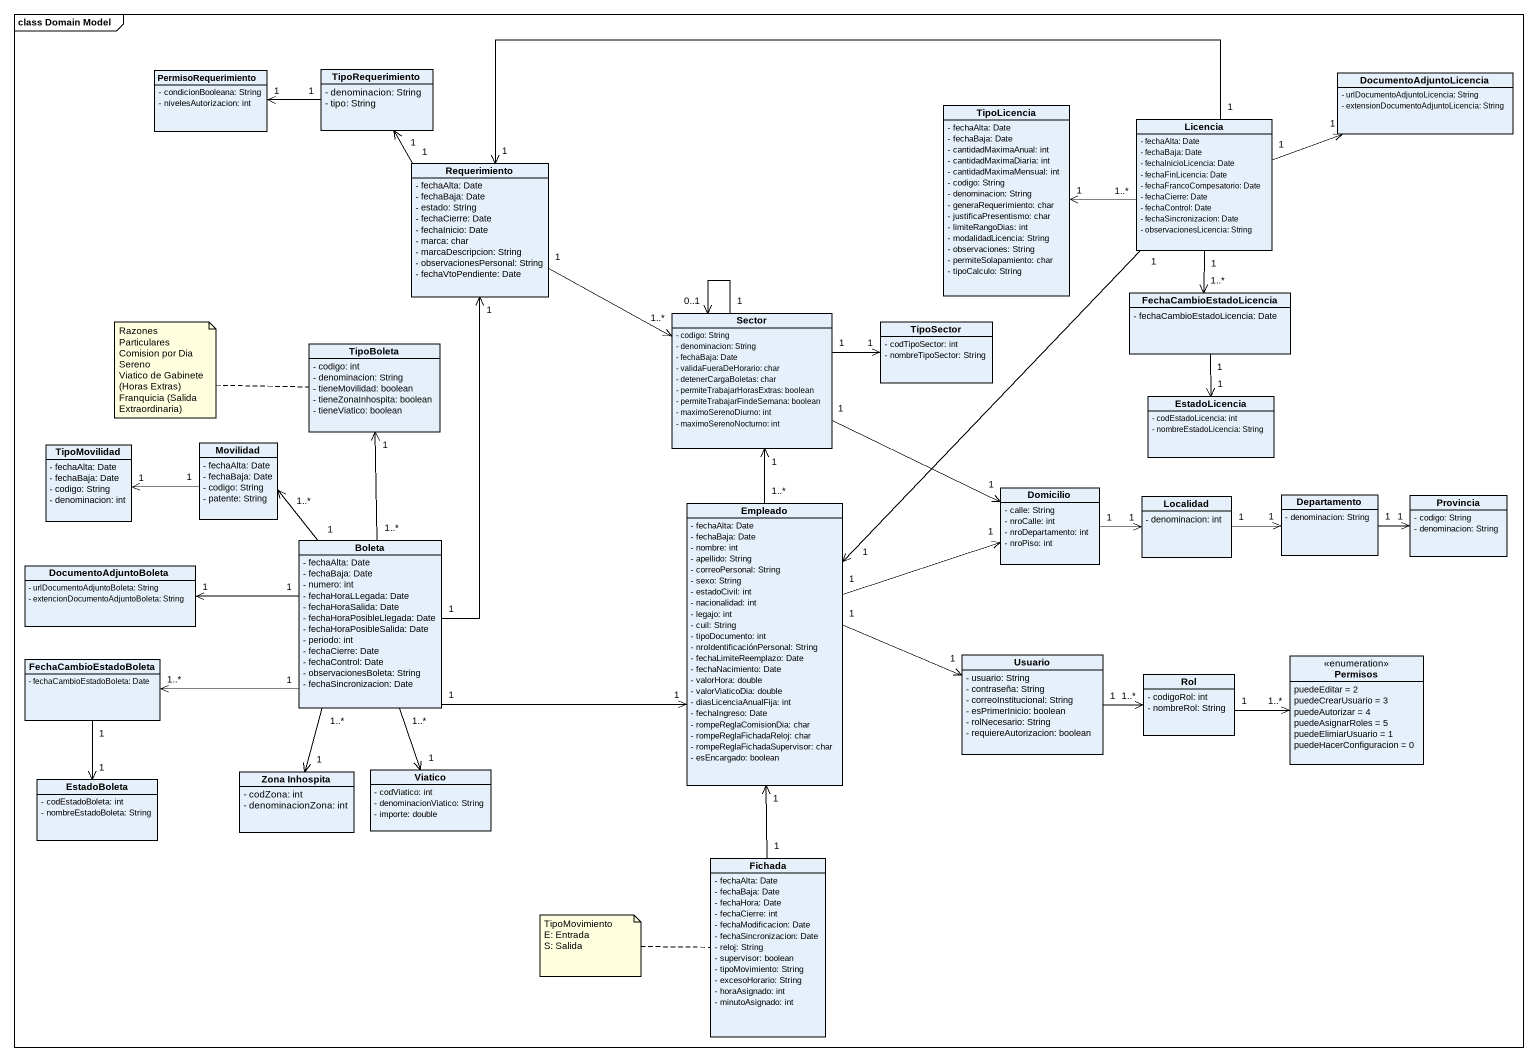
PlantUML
@startuml
mainframe class Domain Model
hide circle
hide empty members
skinparam classAttributeIconSize 0
class TipoRequerimiento {
  - denominacion: String
  - tipo: String
}
class PermisoRequerimiento {
  - condicionBooleana: String
  - nivelesAutorizacion: int
}
class TipoLicencia {
  - fechaAlta: Date
  - fechaBaja: Date
  - cantidadMaximaAnual: int
  - cantidadMaximaDiaria: int
  - cantidadMaximaMensual: int
  - codigo: String
  - denominacion: String
  - generaRequerimiento: char
  - justificaPresentismo: char
  - limiteRangoDias: int
  - modalidadLicencia: String
  - observaciones: String
  - permiteSolapamiento: char
  - tipoCalculo: String
}
class DocumentoAdjuntoLicencia {
  - urlDocumentoAdjuntoLicencia: String
  - extensionDocumentoAdjuntoLicencia: String
}
class Licencia {
  - fechaAlta: Date
  - fechaBaja: Date
  - fechaInicioLicencia: Date
  - fechaFinLicencia: Date
  - fechaFrancoCompesatorio: Date
  - fechaCierre: Date
  - fechaControl: Date
  - fechaSincronizacion: Date
  - observacionesLicencia: String
}
class Requerimiento {
  - fechaAlta: Date
  - fechaBaja: Date
  - estado: String
  - fechaCierre: Date
  - fechaInicio: Date
  - marca: char
  - marcaDescripcion: String
  - observacionesPersonal: String
  - fechaVtoPendiente: Date
}
class FechaCambioEstadoLicencia {
  - fechaCambioEstadoLicencia: Date
}
class TipoBoleta {
  - codigo: int
  - denominacion: String
  - tieneMovilidad: boolean
  - tieneZonaInhospita: boolean
  - tieneViatico: boolean
}
class Sector {
  - codigo: String
  - denominacion: String
  - fechaBaja: Date
  - validaFueraDeHorario: char
  - detenerCargaBoletas: char
  - permiteTrabajarHorasExtras: boolean
  - permiteTrabajarFindeSemana: boolean
  - maximoSerenoDiurno: int
  - maximoSerenoNocturno: int
}
class TipoSector {
  - codTipoSector: int
  - nombreTipoSector: String
}
class EstadoLicencia {
  - codEstadoLicencia: int
  - nombreEstadoLicencia: String
}
class TipoMovilidad {
  - fechaAlta: Date
  - fechaBaja: Date
  - codigo: String
  - denominacion: int
}
class Movilidad {
  - fechaAlta: Date
  - fechaBaja: Date
  - codigo: String
  - patente: String
}
class Empleado {
  - fechaAlta: Date
  - fechaBaja: Date
  - nombre: int
  - apellido: String
  - correoPersonal: String
  - sexo: String
  - estadoCivil: int
  - nacionalidad: int
  - legajo: int
  - cuil: String
  - tipoDocumento: int
  - nroIdentificaciónPersonal: String
  - fechaLimiteReemplazo: Date
  - fechaNacimiento: Date
  - valorHora: double
  - valorViaticoDia: double
  - diasLicenciaAnualFija: int
  - fechaIngreso: Date
  - rompeReglaComisionDia: char
  - rompeReglaFichadaReloj: char
  - rompeReglaFichadaSupervisor: char
  - esEncargado: boolean
}
class Domicilio {
  - calle: String
  - nroCalle: int
  - nroDepartamento: int
  - nroPiso: int
}
class Localidad {
  - denominacion: int
}
class Departamento {
  - denominacion: String
}
class Provincia {
  - codigo: String
  - denominacion: String
}
class Boleta {
  - fechaAlta: Date
  - fechaBaja: Date
  - numero: int
  - fechaHoraLLegada: Date
  - fechaHoraSalida: Date
  - fechaHoraPosibleLlegada: Date
  - fechaHoraPosibleSalida: Date
  - periodo: int
  - fechaCierre: Date
  - fechaControl: Date
  - observacionesBoleta: String
  - fechaSincronizacion: Date
}
class DocumentoAdjuntoBoleta {
  - urlDocumentoAdjuntoBoleta: String
  - extencionDocumentoAdjuntoBoleta: String
}
class FechaCambioEstadoBoleta {
  - fechaCambioEstadoBoleta: Date
}
class Usuario {
  - usuario: String
  - contraseña: String
  - correoInstitucional: String
  - esPrimerInicio: boolean
  - rolNecesario: String
  - requiereAutorizacion: boolean
}
enum Permisos {
  puedeEditar = 2
  puedeCrearUsuario = 3
  puedeAutorizar = 4
  puedeAsignarRoles = 5
  puedeElimiarUsuario = 1
  puedeHacerConfiguracion = 0
}
class Rol {
  - codigoRol: int
  - nombreRol: String
}
class EstadoBoleta {
  - codEstadoBoleta: int
  - nombreEstadoBoleta: String
}
class "Zona Inhospita" as Zona_Inhospita {
  - codZona: int
  - denominacionZona: int
}
class Viatico {
  - codViatico: int
  - denominacionViatico: String
  - importe: double
}
class Fichada {
  - fechaAlta: Date
  - fechaBaja: Date
  - fechaHora: Date
  - fechaCierre: int
  - fechaModificacion: Date
  - fechaSincronizacion: Date
  - reloj: String
  - supervisor: boolean
  - tipoMovimiento: String
  - excesoHorario: String
  - horaAsignado: int
  - minutoAsignado: int
}
TipoRequerimiento "1" -left-> "1" PermisoRequerimiento
Licencia "1..*" -left-> "1" TipoLicencia
Licencia "1" -right-> "1" DocumentoAdjuntoLicencia
Licencia "1" -left-> "1" Requerimiento
Licencia "1" --> "1..*" FechaCambioEstadoLicencia
Licencia "1" --> "1" Empleado
Requerimiento "1" -up-> "1" TipoRequerimiento
Requerimiento "1" -right-> "1..*" Sector
FechaCambioEstadoLicencia "1" --> "1" EstadoLicencia
Sector "1" --> "0..1" Sector
Sector "1" -right-> "1" TipoSector
Sector "1" -right-> "1" Domicilio
Movilidad "1" -left-> "1" TipoMovilidad
Empleado "1..*" -up-> "1" Sector
Empleado "1" -right-> "1" Domicilio
Empleado "1" -right-> "1" Usuario
Domicilio "1" -right-> "1" Localidad
Localidad "1" -right-> "1" Departamento
Departamento "1" -right-> "1" Provincia
Boleta "1" -up-> "1" Requerimiento
Boleta "1..*" -up-> "1" TipoBoleta
Boleta "1" -up-> "1..*" Movilidad
Boleta "1" -right-> "1" Empleado
Boleta "1" -left-> "1" DocumentoAdjuntoBoleta
Boleta "1" -left-> "1..*" FechaCambioEstadoBoleta
Boleta "1..*" --> "1" Zona_Inhospita
Boleta "1..*" --> "1" Viatico
FechaCambioEstadoBoleta "1" --> "1" EstadoBoleta
Usuario "1" -right-> "1..*" Rol
Rol "1" -right-> "1..*" Permisos
Fichada "1" -up-> "1" Empleado
note left of TipoBoleta
  Razones Particulares
  Comision por Dia
  Sereno
  Viatico de Gabinete (Horas Extras)
  Franquicia (Salida Extraordinaria)
end note
note left of Fichada
  TipoMovimiento
  E: Entrada
  S: Salida
end note
@enduml
